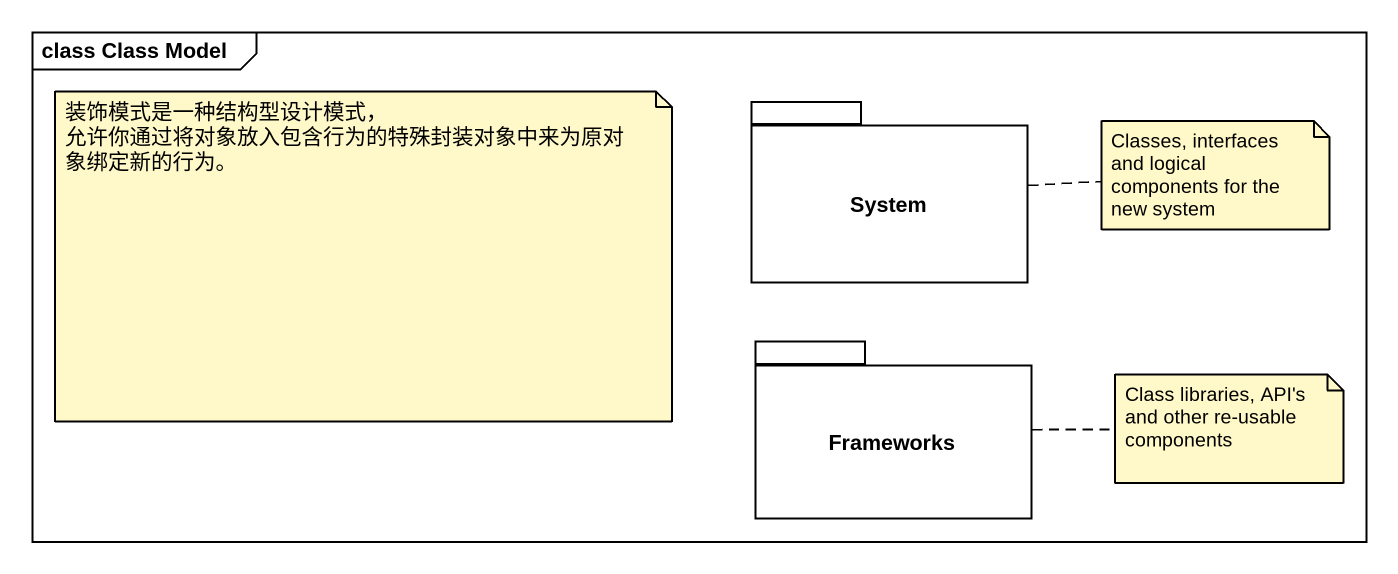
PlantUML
@startuml
mainframe class Class Model
package System {
}
package Frameworks {
}
note as N1
  装饰模式是一种结构型设计模式， 允许你通过将对象放入包含行为的特殊封装对象中来为原对象绑定新的行为。
end note
note right of System : Classes, interfaces and logical components for the new system
note right of Frameworks : Class libraries, API's and other re-usable components
@enduml
